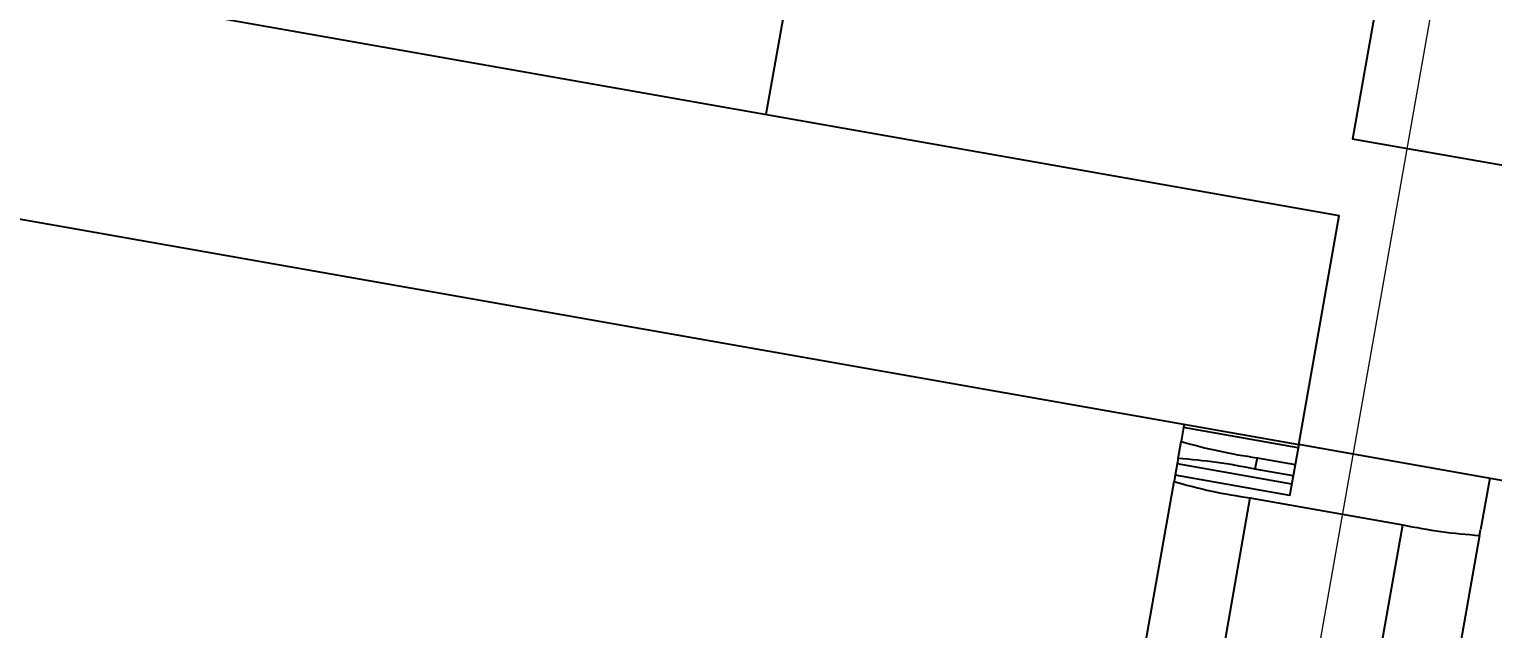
# Model space of a CAD drawing. Header units: millimetres. Extents: x -294 to 2792, y 5 to 1659.
# Drawn here: x 2302.26 to 2340, y 904.47 to 919.92 of the extents above; entities that cross this region are included whole.
import ezdxf

# ---------------------------------------------------------------- set-up
doc = ezdxf.new("R2010")
doc.units = ezdxf.units.MM
doc.layers.get('0').update_dxf_attribs({"lineweight": 18})
doc.layers.add('尺寸线层', color=3, linetype='Continuous', lineweight=18)
doc.styles.get("Standard").update_dxf_attribs({"font": 'txt.shx'})
doc.dimstyles.new('ISO-25', dxfattribs={"dimtxt": 2.5, "dimasz": 2.5, "dimexe": 1.25, "dimexo": 0.625, "dimtad": 1, "dimtxsty": 'Standard', "dimcen": 2.5, "dimdle": 5, "dimadec": 0, "dimazin": 0, "dimtfac": 1, "dimtmove": 0, "dimatfit": 3, "dimfxl": 1, "dimarcsym": 0})

# ---------------------------------------------------------------- blocks, each defined once
blk = doc.blocks.new('*X11')
for points in [[(2253.221, 1111.43), (2254.388, 1111.224), (2254.422, 1114.829)], [(2188.224, 742.813), (2189.391, 742.607), (2188.19, 739.208)]]:
    blk.add_hatch(color=0).paths.add_polyline_path(points, flags=0)
at = {"color": 0, "lineweight": -2}
for p, q in [((2368.147, 1094.776), (2253.437, 1115.003)), ((2253.804, 1111.327), (2221.935, 930.584)), ((2188.807, 742.71), (2220.677, 923.453)), ((2301.915, 719.156), (2187.205, 739.382))]:
    blk.add_line(p, q, dxfattribs=at)
at = {"color": 0, "insert": (2221.306, 927.019), "char_height": 3.5, "width": 23.5, "attachment_point": 5}
blk.add_mtext('381,42', dxfattribs=at)
blk = doc.blocks.new('*X18')
at = {"layer": '尺寸线层', "linetype": 'Continuous'}
for points in [[(2198.362, 1037.895), (2197.161, 1034.496), (2198.328, 1034.29)], [(2180.476, 936.46), (2180.51, 940.065), (2181.677, 939.859)]]:
    blk.add_hatch(color=0, dxfattribs=at).paths.add_polyline_path(points, flags=0)
at = {"layer": '尺寸线层', "color": 0, "linetype": 'Continuous'}
for p, q in [((2180.476, 936.46), (2198.362, 1037.895)), ((2314.227, 1017.465), (2197.377, 1038.069)), ((2294.875, 916.288), (2179.491, 936.633))]:
    blk.add_line(p, q, dxfattribs=at)
at = {"layer": '尺寸线层', "color": 0, "insert": (2185.948, 987.789), "char_height": 3.5, "width": 23.5, "attachment_point": 5, "rotation": 80}
blk.add_mtext('103,00', dxfattribs=at)

msp = doc.modelspace()

# ---------------------------------------------------------------- linework, layer by layer
at = {"color": 1}
msp.add_line((2302.9, 718.98), (2362.099, 1054.718), dxfattribs=at)
at = {"color": 7, "linetype": 'Continuous', "lineweight": 25}
for p, q in [((2347.497, 980.12), (2336.384, 917.092)), ((2321.264, 917.728), (2322.306, 923.636)), ((2296.902, 922.023), (2324.926, 917.082)), ((2324.926, 917.082), (2336.037, 915.123)), ((2349.186, 914.835), (2336.384, 917.092)), ((2295.86, 916.114), (2334.995, 909.214)), ((2334.995, 909.214), (2336.037, 915.123)), ((2332.026, 909.654), (2331.963, 909.296)), ((2332.04, 909.735), (2332.026, 909.654)), ((2334.98, 909.133), (2332.026, 909.654)), ((2331.885, 908.853), (2331.963, 909.296)), ((2334.995, 909.214), (2334.76, 907.885)), ((2351.736, 906.262), (2334.995, 909.214)), ((2331.885, 908.853), (2331.861, 908.717)), ((2333.92, 908.875), (2333.867, 908.58)), ((2333.92, 908.875), (2334.904, 908.702)), ((2331.809, 908.422), (2331.781, 908.263)), ((2331.861, 908.717), (2331.809, 908.422)), ((2334.763, 907.901), (2331.809, 908.422)), ((2334.815, 908.196), (2331.861, 908.717)), ((2334.852, 908.406), (2333.867, 908.58)), ((2328.137, 887.597), (2331.781, 908.263)), ((2339.919, 908.346), (2339.684, 907.017)), ((2333.737, 907.842), (2330.093, 887.175)), ((2333.737, 907.842), (2337.677, 907.147)), ((2335.594, 895.338), (2337.677, 907.147)), ((2339.659, 906.874), (2339.684, 907.017)), ((2339.659, 906.874), (2337.577, 895.064))]:
    msp.add_line(p, q, dxfattribs=at)
for centre, start, end in [((2335.754, 922.157), 253.5738, 262.1341), ((2331.049, 895.471), 77.8659, 86.4262), ((2335.572, 921.124), 253.5738, 262.1341), ((2340.495, 920.256), 257.8659, 266.4262)]:
    msp.add_arc(centre, 13.408, start, end, dxfattribs=at)

# ---------------------------------------------------------------- dimensions: what is measured, and where the dimension line sits
at = {"color": 1}
dim = msp.add_linear_dim(base=(2254.422, 1114.829), p1=(2302.899, 718.982), p2=(2369.131, 1094.603), angle=80, dimstyle='ISO-25', override={"dimtxt": 3.5, "dimasz": 3.556, "dimexe": 1, "dimexo": 1, "dimgap": 1.524, "dimtih": 1, "dimtoh": 1, "dimzin": 0, "dimsah": 1, "dimdle": 7.112, "dimadec": 2, "dimtolj": 1, "dimtzin": 0}, dxfattribs=at)
dim.commit()
dim.dimension.update_dxf_attribs({"geometry": '*X11', "text_midpoint": (2221.306, 927.019)})
at = {"layer": '尺寸线层', "color": 1}
dim = msp.add_linear_dim(base=(2198.362, 1037.895), p1=(2295.86, 916.114), p2=(2315.212, 1017.291), angle=80, dimstyle='ISO-25', override={"dimtxt": 3.5, "dimasz": 3.556, "dimexe": 1, "dimexo": 1, "dimgap": 1.524, "dimzin": 0, "dimsah": 1, "dimdle": 7.112, "dimadec": 2, "dimtfill": 1, "dimtolj": 1, "dimtzin": 8}, dxfattribs=at)
dim.commit()
dim.dimension.update_dxf_attribs({"geometry": '*X18', "text_midpoint": (2185.948, 987.789)})

doc.saveas('drawing.dxf')
